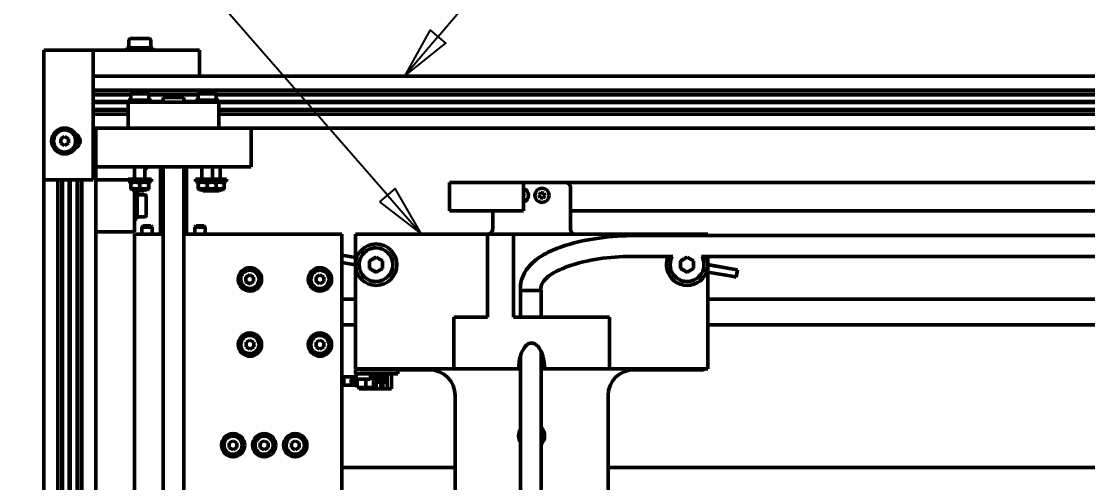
# Model space of a CAD drawing. Header units: millimetres. Extents: x -2015 to 3360, y -4745 to 2376.
# Drawn here: x 1904.7 to 2316.1, y 1894.5 to 2072.5 of the extents above; entities that cross this region are included whole.
import ezdxf

# ---------------------------------------------------------------- set-up
doc = ezdxf.new("R2010")
doc.units = ezdxf.units.MM
doc.header["$LTSCALE"] = 8
doc.layers.add('Symbol (ISO)', color=7, linetype='Continuous', lineweight=25)
doc.layers.add('Visible (ISO)', color=7, linetype='Continuous', lineweight=50)
doc.styles.add('Note Text (ISO)', font='tahoma.ttf')

# ---------------------------------------------------------------- blocks, each defined once
blk = doc.blocks.new('Balloon3')
at = {"layer": 'Symbol (ISO)'}
for p, q in [((243.502, 269.968), (243.342, 269.968)), ((255.744, 250.677), (246.947, 260.766)), ((243.502, 259.468), (243.342, 259.468)), ((256.121, 251.005), (255.367, 250.348)), ((257.387, 248.792), (256.121, 251.005)), ((255.744, 250.677), (257.387, 248.792)), ((255.367, 250.348), (257.387, 248.792))]:
    blk.add_line(p, q, dxfattribs=at)
at = {"layer": 'Symbol (ISO)', "flags": 128}
blk.add_lwpolyline([(255.367, 250.348), (257.387, 248.792), (256.121, 251.005), (255.367, 250.348)], dxfattribs=at)
at = {"layer": 'Symbol (ISO)'}
for centre, start, end in [((243.342, 264.718), 90, 270), ((243.502, 264.718), 270, 90)]:
    blk.add_arc(centre, 5.25, start, end, dxfattribs=at)
blk.add_solid([(255.367, 250.348), (257.387, 248.792), (256.121, 251.005), (255.367, 250.348)], dxfattribs=at)
at = {"layer": 'Symbol (ISO)', "insert": (243.422, 264.755), "char_height": 3.5, "attachment_point": 5, "style": 'Note Text (ISO)'}
blk.add_mtext('014', dxfattribs=at)
blk = doc.blocks.new('Balloon5')
at = {"layer": 'Symbol (ISO)'}
for p, q in [((268.511, 275.788), (274.817, 275.788)), ((258.19, 258.323), (265.124, 266.529)), ((268.511, 265.288), (274.817, 265.288)), ((257.808, 258.645), (256.576, 256.413)), ((258.19, 258.323), (256.576, 256.413)), ((258.572, 258), (257.808, 258.645)), ((256.576, 256.413), (258.572, 258))]:
    blk.add_line(p, q, dxfattribs=at)
at = {"layer": 'Symbol (ISO)', "flags": 128}
blk.add_lwpolyline([(257.808, 258.645), (256.576, 256.413), (258.572, 258), (257.808, 258.645)], dxfattribs=at)
at = {"layer": 'Symbol (ISO)'}
for centre, start, end in [((268.511, 270.538), 90, 270), ((274.817, 270.538), 270, 90)]:
    blk.add_arc(centre, 5.25, start, end, dxfattribs=at)
blk.add_solid([(257.808, 258.645), (256.576, 256.413), (258.572, 258), (257.808, 258.645)], dxfattribs=at)
at = {"layer": 'Symbol (ISO)', "insert": (271.664, 270.568), "char_height": 3.5, "attachment_point": 5, "style": 'Note Text (ISO)'}
blk.add_mtext('Printer', dxfattribs=at)

msp = doc.modelspace()

# ---------------------------------------------------------------- linework, layer by layer
at = {"layer": 'Visible (ISO)'}
for p, q in [((1946.19, 2065.31), (1946.19, 2062.31)), ((1946.69, 2065.81), (1954.19, 2065.81)), ((1954.69, 2065.31), (1954.69, 2062.31)), ((1932.44, 2061.31), (1913.44, 2061.31)), ((1913.44, 2056.31), (1913.44, 2061.31)), ((1932.44, 2061.31), (1932.44, 2056.31)), ((1932.44, 2061.31), (1968.44, 2061.31)), ((1945.44, 2062.31), (1955.44, 2062.31)), ((1945.44, 2061.31), (1945.44, 2062.31)), ((1955.44, 2061.31), (1955.44, 2062.31)), ((1968.44, 2061.31), (1973.44, 2061.31)), ((1973.44, 2051.31), (1973.44, 2061.31)), ((1913.44, 2011.31), (1913.44, 2056.31)), ((1932.44, 2011.31), (1932.44, 2056.31)), ((1968.44, 2051.31), (1932.44, 2051.31)), ((1971.16, 2051.31), (1968.44, 2051.31)), ((1971.16, 2051.31), (2531.58, 2051.31)), ((1932.44, 2045.89), (2530.01, 2045.89)), ((1947.34, 2044.91), (1946.94, 2044.51)), ((1953.54, 2044.91), (1947.34, 2044.91)), ((1953.54, 2044.91), (1953.94, 2044.51)), ((1973.34, 2044.91), (1972.94, 2044.51)), ((1979.54, 2044.91), (1973.34, 2044.91)), ((1979.54, 2044.91), (1979.94, 2044.51)), ((1932.44, 2044.43), (1946.94, 2044.43)), ((1932.44, 2044.14), (1946.94, 2044.14)), ((1932.44, 2041.51), (1945.94, 2041.51)), ((1932.44, 2041.31), (1945.94, 2041.31)), ((1932.44, 2041.11), (1945.94, 2041.11)), ((1945.94, 2042.11), (1954.94, 2042.11)), ((1945.94, 2041.31), (1945.94, 2042.11)), ((1980.94, 2041.31), (1945.94, 2041.31)), ((1945.94, 2031.31), (1945.94, 2041.31)), ((1946.94, 2044.51), (1953.94, 2044.51)), ((1946.94, 2044.51), (1946.94, 2042.11)), ((1953.94, 2044.51), (1953.94, 2042.11)), ((1953.94, 2044.43), (1972.94, 2044.43)), ((1953.94, 2044.14), (1972.94, 2044.14)), ((1954.94, 2041.31), (1954.94, 2042.11)), ((1954.94, 2041.51), (1959.44, 2041.51)), ((1967.44, 2043.11), (1959.44, 2043.11)), ((1959.44, 2041.31), (1959.44, 2043.11)), ((1967.44, 2041.31), (1967.44, 2043.11)), ((1967.44, 2041.51), (1971.94, 2041.51)), ((1971.94, 2042.11), (1980.94, 2042.11)), ((1971.94, 2041.31), (1971.94, 2042.11)), ((1972.94, 2044.51), (1979.94, 2044.51)), ((1972.94, 2044.51), (1972.94, 2042.11)), ((1979.94, 2044.51), (1979.94, 2042.11)), ((1979.94, 2044.43), (2529.58, 2044.43)), ((1979.94, 2044.14), (2529.49, 2044.14)), ((1980.94, 2041.31), (1980.94, 2042.11)), ((1980.94, 2041.51), (2528.7, 2041.51)), ((1980.94, 2041.31), (2528.64, 2041.31)), ((1980.94, 2031.31), (1980.94, 2041.31)), ((1980.94, 2041.11), (2528.58, 2041.11)), ((1932.44, 2038.47), (1945.94, 2038.47)), ((1932.44, 2038.18), (1945.94, 2038.18)), ((1932.44, 2036.73), (1945.94, 2036.73)), ((1980.94, 2038.47), (2527.76, 2038.47)), ((1980.94, 2038.18), (2527.67, 2038.18)), ((1980.94, 2036.73), (2527.21, 2036.73)), ((1926.44, 2028.54), (1926.44, 2024.07)), ((1926.57, 2028.42), (1926.57, 2024.19)), ((1932.44, 2031.31), (1932.94, 2031.31)), ((1933.44, 2031.31), (1932.94, 2031.31)), ((1938.44, 2031.31), (1933.44, 2031.31)), ((1933.44, 2016.31), (1933.44, 2031.31)), ((1938.44, 2031.31), (1988.44, 2031.31)), ((1993.44, 2031.31), (1988.44, 2031.31)), ((1993.44, 2031.31), (2525.44, 2031.31)), ((1993.44, 2031.31), (1993.44, 2016.31)), ((1919.94, 2027.17), (1921.44, 2028.04)), ((1919.94, 2025.44), (1919.94, 2027.17)), ((1921.44, 2024.57), (1919.94, 2025.44)), ((1921.44, 2028.04), (1922.94, 2027.17)), ((1922.94, 2025.44), (1921.44, 2024.57)), ((1922.94, 2027.17), (1922.94, 2025.44)), ((1933.44, 2016.31), (1938.44, 2016.31)), ((1933.44, 2011.31), (1933.44, 2016.31)), ((1988.44, 2016.31), (1938.44, 2016.31)), ((1948.44, 2016.31), (1948.44, 2011.53)), ((1952.44, 2015.3), (1953.44, 2016.31)), ((1952.44, 2016.31), (1952.44, 2011.53)), ((1958.44, 2016.31), (1958.44, 2015.31)), ((1959.44, 1870.34), (1959.44, 2016.31)), ((1967.44, 1870.34), (1967.44, 2016.31)), ((1968.44, 2016.31), (1968.44, 2015.31)), ((1974.44, 2016.31), (1974.44, 2011.53)), ((1978.44, 2016.31), (1978.44, 2011.53)), ((1981.44, 2016.31), (1981.44, 2011.53)), ((1988.44, 2016.31), (1993.44, 2016.31)), ((1959.44, 2015.31), (1958.44, 2015.31)), ((1958.44, 1990.34), (1958.44, 2015.31)), ((1959.19, 2012.31), (1959.19, 2015.31)), ((1968.44, 2015.31), (1967.44, 2015.31)), ((1967.69, 2012.31), (1967.69, 2015.31)), ((1968.44, 1990.34), (1968.44, 2015.31)), ((1913.44, 1662.73), (1913.44, 2011.31)), ((1932.44, 2011.31), (1913.44, 2011.31)), ((1918.86, 1662.73), (1918.86, 2011.31)), ((1920.32, 1662.73), (1920.32, 2011.31)), ((1920.6, 1662.73), (1920.6, 2011.31)), ((1923.24, 1662.73), (1923.24, 2011.31)), ((1923.44, 1662.73), (1923.44, 2011.31)), ((1923.64, 1662.73), (1923.64, 2011.31)), ((1926.28, 1662.73), (1926.28, 2011.31)), ((1926.57, 2011.31), (1926.57, 1662.73)), ((1928.02, 1662.73), (1928.02, 2011.31)), ((1945.94, 2011.31), (1933.44, 2011.31)), ((1933.44, 1991.31), (1933.44, 2011.31)), ((1945.94, 2011.53), (1954.94, 2011.53)), ((1945.94, 2010.73), (1945.94, 2011.53)), ((1945.94, 2010.73), (1954.94, 2010.73)), ((1947.54, 2010.73), (1946.94, 2010.39)), ((1946.94, 2010.08), (1946.94, 2010.39)), ((1946.94, 2010.08), (1946.94, 2008.19)), ((1946.94, 2007.88), (1946.94, 2008.19)), ((1947.54, 2007.53), (1946.94, 2007.88)), ((1950.44, 2010.08), (1950.44, 2008.19)), ((1953.34, 2010.73), (1953.94, 2010.39)), ((1953.34, 2007.53), (1953.94, 2007.88)), ((1953.94, 2010.39), (1953.94, 2010.08)), ((1953.94, 2010.08), (1953.94, 2008.19)), ((1953.94, 2008.19), (1953.94, 2007.88)), ((1954.94, 2010.73), (1954.94, 2011.53)), ((1971.94, 2011.53), (1980.94, 2011.53)), ((1971.94, 2010.73), (1971.94, 2011.53)), ((1971.94, 2010.73), (1980.94, 2010.73)), ((1973.54, 2010.73), (1972.94, 2010.39)), ((1972.94, 2010.08), (1972.94, 2010.39)), ((1972.94, 2010.08), (1972.94, 2008.19)), ((1972.94, 2007.88), (1972.94, 2008.19)), ((1973.54, 2007.53), (1972.94, 2007.88)), ((1976.44, 2010.08), (1976.44, 2008.19)), ((1979.34, 2010.73), (1979.94, 2010.39)), ((1979.34, 2007.53), (1979.94, 2007.88)), ((1979.94, 2010.39), (1979.94, 2010.08)), ((1979.94, 2010.08), (1979.94, 2008.19)), ((1979.94, 2008.19), (1979.94, 2007.88)), ((1980.94, 2011.53), (1983.94, 2011.53)), ((1980.94, 2010.73), (1980.94, 2011.53)), ((1980.94, 2010.73), (1983.94, 2010.73)), ((1982.34, 2010.73), (1982.94, 2010.39)), ((1982.34, 2007.53), (1982.94, 2007.88)), ((1982.94, 2010.39), (1982.94, 2010.08)), ((1982.94, 2010.08), (1982.94, 2008.19)), ((1982.94, 2008.19), (1982.94, 2007.88)), ((1983.94, 2010.73), (1983.94, 2011.53)), ((2085.44, 2010.34), (2069.94, 2010.34)), ((2069.94, 1999.34), (2069.94, 2010.34)), ((2085.44, 2010.34), (2098.47, 2010.34)), ((2114.6, 2010.34), (2098.47, 2010.34)), ((2098.47, 2010.34), (2098.47, 1999.34)), ((2114.6, 2010.34), (2114.6, 2010.34)), ((2503.44, 2010.34), (2114.6, 2010.34)), ((2116.6, 2008.34), (2116.6, 2008.34)), ((2116.6, 2008.34), (2116.6, 1992.34)), ((2116.6, 1992.34), (2116.6, 2008.34)), ((1947.54, 2007.53), (1953.34, 2007.53)), ((1948.44, 2007.53), (1948.44, 1991.31)), ((1948.87, 2007.11), (1948.44, 2007.53)), ((1948.44, 2006.31), (1949.44, 2006.31)), ((1952.01, 2007.11), (1948.87, 2007.11)), ((1949.44, 2006.31), (1949.44, 1996.31)), ((1952.44, 2005.56), (1949.44, 2005.56)), ((1952.01, 2007.11), (1952.44, 2007.53)), ((1952.94, 2005.06), (1952.94, 1997.56)), ((1973.54, 2007.53), (1979.34, 2007.53)), ((1974.87, 2007.11), (1974.44, 2007.53)), ((1978.01, 2007.11), (1974.87, 2007.11)), ((1978.01, 2007.11), (1978.44, 2007.53)), ((1981.01, 2007.11), (1978.01, 2007.11)), ((1979.34, 2007.53), (1982.34, 2007.53)), ((1981.01, 2007.11), (1981.44, 2007.53)), ((2098.47, 2005.84), (2098.74, 2005.17)), ((2098.74, 2005.17), (2098.47, 2004.83)), ((2104.46, 2005.5), (2105.17, 2006.41)), ((2104.88, 2004.43), (2104.46, 2005.5)), ((2106.03, 2004.27), (2104.88, 2004.43)), ((2105.17, 2006.41), (2106.31, 2006.24)), ((2106.74, 2005.17), (2106.03, 2004.27)), ((2106.31, 2006.24), (2106.74, 2005.17)), ((1948.44, 1996.31), (1949.44, 1996.31)), ((1952.44, 1997.06), (1949.44, 1997.06)), ((2085.44, 1999.34), (2069.94, 1999.34)), ((2085.44, 1999.34), (2098.47, 1999.34)), ((2086.6, 1999.34), (2086.6, 1992.34)), ((2503.44, 1999.34), (2116.6, 1999.34)), ((1933.44, 1662.73), (1933.44, 1991.31)), ((1948.44, 1991.31), (1933.44, 1991.31)), ((1951.62, 1993.54), (1951.19, 1993.11)), ((1955.19, 1993.11), (1951.19, 1993.11)), ((1951.19, 1990.34), (1951.19, 1993.11)), ((1951.62, 1993.54), (1954.76, 1993.54)), ((1954.76, 1993.54), (1955.19, 1993.11)), ((1955.19, 1990.34), (1955.19, 1993.11)), ((1972.13, 1993.54), (1971.7, 1993.11)), ((1975.7, 1993.11), (1971.7, 1993.11)), ((1971.7, 1990.34), (1971.7, 1993.11)), ((1972.13, 1993.54), (1975.27, 1993.54)), ((1975.27, 1993.54), (1975.7, 1993.11)), ((1975.7, 1990.34), (1975.7, 1993.11)), ((2116.6, 1992.34), (2116.6, 1992.34)), ((1948.44, 1880.34), (1948.44, 1990.34)), ((1948.44, 1990.34), (1959.44, 1990.34)), ((1967.44, 1990.34), (2028.44, 1990.34)), ((2028.44, 1990.34), (2028.44, 1965.08)), ((2028.44, 1990.34), (2028.44, 1990.34)), ((2028.44, 1990.34), (2028.44, 1760.34)), ((2084.6, 1990.34), (2033.6, 1990.34)), ((2033.6, 1990.34), (2033.6, 1938.34)), ((2084.6, 1958.34), (2084.6, 1990.34)), ((2084.6, 1990.34), (2094.6, 1990.34)), ((2094.6, 1990.34), (2094.6, 1958.34)), ((2094.6, 1990.34), (2094.6, 1958.34)), ((2094.6, 1990.34), (2094.6, 1990.34)), ((2169.6, 1990.34), (2094.6, 1990.34)), ((2139.98, 1989.81), (2494.31, 1989.81)), ((2169.6, 1989.81), (2169.6, 1990.34)), ((2169.6, 1990.34), (2169.6, 1990.34)), ((2169.6, 1989.81), (2169.6, 1990.34)), ((2041.6, 1985.09), (2041.6, 1985.09)), ((2033.6, 1981.41), (2028.44, 1982.32)), ((2028.44, 1982.32), (2033.6, 1981.41)), ((2028.44, 1979.48), (2033.48, 1978.59)), ((2033.6, 1979.28), (2033.48, 1978.59)), ((2039.1, 1980.03), (2041.6, 1981.47)), ((2039.1, 1977.14), (2039.1, 1980.03)), ((2039.1, 1980.03), (2039.1, 1980.03)), ((2041.6, 1981.47), (2044.1, 1980.03)), ((2044.1, 1980.03), (2044.1, 1977.14)), ((2094.6, 1977.84), (2094.6, 1982.83)), ((2139.98, 1981.81), (2156.1, 1981.81)), ((2159.1, 1980.03), (2161.6, 1981.47)), ((2159.1, 1977.14), (2159.1, 1980.03)), ((2159.1, 1980.03), (2159.1, 1980.03)), ((2161.6, 1981.47), (2164.1, 1980.03)), ((2164.1, 1980.03), (2164.1, 1977.14)), ((2167.09, 1981.81), (2494.31, 1981.81)), ((2169.6, 1967.61), (2169.6, 1981.81)), ((2169.6, 1940.07), (2169.6, 1981.81)), ((2169.6, 1981.81), (2169.6, 1965.34)), ((2169.6, 1938.34), (2169.6, 1981.81)), ((2169.6, 1938.34), (2169.6, 1981.81)), ((1993.53, 1976.36), (1993.59, 1976.35)), ((1993.79, 1977.33), (1993.78, 1977.33)), ((2019.94, 1976.41), (2019.94, 1976.41)), ((2033.48, 1978.59), (2033.6, 1978.57)), ((2041.6, 1975.7), (2039.1, 1977.14)), ((2039.1, 1977.14), (2039.1, 1977.14)), ((2044.1, 1977.14), (2041.6, 1975.7)), ((2161.6, 1975.7), (2159.1, 1977.14)), ((2159.1, 1977.14), (2159.1, 1977.14)), ((2164.1, 1977.14), (2161.6, 1975.7)), ((2169.6, 1978.6), (2169.72, 1978.58)), ((2179.32, 1976.9), (2169.6, 1978.6)), ((2169.72, 1978.58), (2169.6, 1977.89)), ((2178.83, 1974.14), (2169.6, 1975.76)), ((2169.72, 1978.58), (2179.32, 1976.9)), ((2179.32, 1976.9), (2181.05, 1976.59)), ((2181.05, 1976.59), (2180.56, 1973.83)), ((1991.37, 1973.79), (1992.87, 1974.66)), ((1991.37, 1972.06), (1991.37, 1973.79)), ((1991.4, 1973.79), (1991.37, 1973.79)), ((1992.87, 1971.2), (1991.37, 1972.06)), ((1991.4, 1972.06), (1991.37, 1972.06)), ((1992.87, 1974.66), (1994.37, 1973.79)), ((1994.37, 1972.06), (1992.87, 1971.2)), ((1994.37, 1973.79), (1994.37, 1972.06)), ((2018.44, 1973.78), (2019.94, 1974.64)), ((2018.44, 1972.05), (2018.44, 1973.78)), ((2019.94, 1971.18), (2018.44, 1972.05)), ((2019.94, 1974.64), (2021.44, 1973.78)), ((2021.44, 1972.05), (2019.94, 1971.18)), ((2021.44, 1973.78), (2021.44, 1972.05)), ((2041.6, 1972.09), (2041.6, 1972.09)), ((2094.6, 1967.84), (2094.6, 1972.83)), ((2161.6, 1972.09), (2161.6, 1972.09)), ((2178.83, 1974.14), (2180.56, 1973.83)), ((1992.09, 1968.49), (1992.08, 1968.5)), ((1992.21, 1969.49), (1992.27, 1969.48)), ((2019.94, 1969.41), (2019.94, 1969.41)), ((2169.6, 1965.34), (2169.6, 1970.09)), ((2169.6, 1970.09), (2169.6, 1970.09)), ((2169.6, 1953.07), (2169.6, 1967.61)), ((2028.44, 1965.34), (2033.6, 1965.34)), ((2028.44, 1955.59), (2028.44, 1965.08)), ((2169.6, 1965.34), (2498.44, 1965.34)), ((2084.6, 1958.34), (2071.6, 1958.34)), ((2071.6, 1958.34), (2071.6, 1938.34)), ((2131.6, 1958.34), (2094.6, 1958.34)), ((2131.6, 1958.34), (2131.6, 1938.34)), ((2131.6, 1958.34), (2131.6, 1958.34)), ((2131.6, 1938.34), (2131.6, 1958.34)), ((2028.44, 1955.59), (2028.44, 1935.34)), ((2028.44, 1955.34), (2033.6, 1955.34)), ((2169.6, 1955.34), (2169.6, 1940.09)), ((2169.6, 1955.34), (2169.6, 1950.59)), ((2169.6, 1955.34), (2498.44, 1955.34)), ((1992.94, 1951.26), (1992.94, 1951.26)), ((2019.94, 1951.26), (2019.94, 1951.26)), ((2169.6, 1940.07), (2169.6, 1953.07)), ((2169.6, 1950.59), (2169.6, 1950.59)), ((1991.44, 1948.63), (1992.94, 1949.49)), ((1991.44, 1946.9), (1991.44, 1948.63)), ((1992.94, 1946.03), (1991.44, 1946.9)), ((1992.94, 1949.49), (1994.44, 1948.63)), ((1994.44, 1946.9), (1992.94, 1946.03)), ((1994.44, 1948.63), (1994.44, 1946.9)), ((2018.44, 1948.63), (2019.94, 1949.49)), ((2018.44, 1946.9), (2018.44, 1948.63)), ((2019.94, 1946.03), (2018.44, 1946.9)), ((2019.94, 1949.49), (2021.44, 1948.63)), ((2021.44, 1946.9), (2019.94, 1946.03)), ((2021.44, 1948.63), (2021.44, 1946.9)), ((1992.94, 1944.26), (1992.94, 1944.26)), ((2019.94, 1944.26), (2019.94, 1944.26)), ((2033.6, 1938.34), (2071.6, 1938.34)), ((2035.34, 1938.09), (2033.6, 1938.09)), ((2033.6, 1936.44), (2033.6, 1938.09)), ((2035.23, 1938.09), (2035.23, 1938.11)), ((2035.6, 1938.07), (2035.6, 1938.07)), ((2035.6, 1938.07), (2062.1, 1938.07)), ((2050, 1936.44), (2050, 1938.07)), ((2050, 1936.44), (2050, 1938.07)), ((2071.6, 1938.34), (2096.6, 1938.34)), ((2097.3, 1938.34), (2096.6, 1938.34)), ((2106.6, 1938.34), (2105.3, 1938.34)), ((2106.6, 1938.34), (2131.6, 1938.34)), ((2131.6, 1938.34), (2131.6, 1938.34)), ((2131.6, 1938.34), (2169.6, 1938.34)), ((2141.1, 1938.07), (2167.6, 1938.07)), ((2167.6, 1938.07), (2167.6, 1938.07)), ((2169.6, 1938.34), (2169.6, 1938.34)), ((2028.44, 1935.34), (2029.07, 1935.34)), ((2029.07, 1935.34), (2029.07, 1932.14)), ((2029.07, 1935.34), (2029.18, 1935.34)), ((2029.18, 1935.34), (2029.18, 1932.14)), ((2029.18, 1935.34), (2029.66, 1935.34)), ((2030.56, 1935.34), (2029.66, 1935.34)), ((2030.56, 1935.34), (2033.98, 1935.34)), ((2033.3, 1934.59), (2032.23, 1934.59)), ((2033.3, 1935.24), (2033.98, 1935.24)), ((2033.3, 1935.24), (2033.3, 1932.24)), ((2050, 1936.44), (2033.6, 1936.44)), ((2033.98, 1934.74), (2033.98, 1936.44)), ((2039.18, 1934.44), (2034.28, 1934.44)), ((2034.3, 1931.14), (2034.3, 1934.44)), ((2037.61, 1934.44), (2037.61, 1931.14)), ((2037.61, 1934.44), (2037.61, 1931.14)), ((2037.62, 1934.44), (2037.62, 1931.14)), ((2039.48, 1934.74), (2039.48, 1936.44)), ((2040.63, 1936.44), (2040.63, 1931.14)), ((2040.63, 1936.44), (2040.63, 1934.21)), ((2041.73, 1934.21), (2040.63, 1934.21)), ((2040.93, 1936.44), (2040.93, 1934.21)), ((2040.93, 1936.44), (2040.93, 1934.21)), ((2040.95, 1936.44), (2040.95, 1934.21)), ((2041, 1935.94), (2041, 1936.44)), ((2041.8, 1935.94), (2041, 1935.94)), ((2041.69, 1935.94), (2041.69, 1934.21)), ((2041.8, 1935.94), (2041.8, 1936.44)), ((2042.8, 1935.94), (2041.8, 1935.94)), ((2042.3, 1934.79), (2042.3, 1935.94)), ((2042.8, 1935.94), (2042.8, 1936.44)), ((2043.02, 1933.21), (2043.02, 1934.19)), ((2043.15, 1934.79), (2043.15, 1936.44)), ((2043.15, 1934.79), (2043.15, 1936.44)), ((2043.15, 1934.79), (2043.15, 1936.44)), ((2043.43, 1936.44), (2043.43, 1930.69)), ((2044, 1935.94), (2044, 1936.44)), ((2045, 1935.94), (2044, 1935.94)), ((2044.17, 1935.94), (2044.17, 1930.69)), ((2045, 1935.94), (2045, 1936.44)), ((2045.02, 1936.44), (2045.02, 1933.21)), ((2045.72, 1933.21), (2045.72, 1936.44)), ((2045.91, 1936.44), (2045.91, 1930.69)), ((2047.55, 1930.69), (2047.55, 1936.44)), ((2047.55, 1930.69), (2047.55, 1936.44)), ((2050, 1936.44), (2050, 1936.44)), ((2028.44, 1932.14), (2028.44, 1900.49)), ((2028.44, 1932.14), (2029.07, 1932.14)), ((2029.07, 1932.14), (2029.18, 1932.14)), ((2029.18, 1932.14), (2029.66, 1932.14)), ((2030.56, 1932.14), (2029.66, 1932.14)), ((2030.56, 1932.14), (2034.3, 1932.14)), ((2032.23, 1932.89), (2033.3, 1932.89)), ((2033.3, 1932.24), (2034.05, 1932.24)), ((2034.3, 1932.24), (2034.05, 1932.24)), ((2037.61, 1931.14), (2034.3, 1931.14)), ((2035.1, 1930.69), (2035.1, 1931.14)), ((2036.74, 1930.69), (2035.1, 1930.69)), ((2036.74, 1931.14), (2036.74, 1930.69)), ((2036.74, 1930.69), (2038.48, 1930.69)), ((2037.61, 1933.21), (2037.62, 1933.21)), ((2037.61, 1931.14), (2037.61, 1931.14)), ((2040.63, 1931.14), (2037.62, 1931.14)), ((2038.48, 1931.14), (2038.48, 1930.69)), ((2039.22, 1930.69), (2038.48, 1930.69)), ((2039.22, 1931.14), (2039.22, 1930.69)), ((2039.22, 1930.69), (2040.95, 1930.69)), ((2040.63, 1933.36), (2040.63, 1931.14)), ((2041.73, 1933.36), (2040.63, 1933.36)), ((2040.63, 1931.14), (2040.93, 1931.14)), ((2040.93, 1933.36), (2040.93, 1931.14)), ((2040.93, 1933.36), (2040.93, 1931.14)), ((2040.93, 1931.14), (2040.93, 1931.14)), ((2040.95, 1933.36), (2040.95, 1930.69)), ((2041.69, 1930.69), (2040.95, 1930.69)), ((2041.69, 1933.36), (2041.69, 1930.69)), ((2041.69, 1930.69), (2043.43, 1930.69)), ((2041.73, 1933.36), (2041.73, 1933.36)), ((2041.73, 1933.36), (2041.73, 1933.36)), ((2042.32, 1933.49), (2042.32, 1933.21)), ((2042.32, 1933.21), (2043.02, 1933.21)), ((2044.17, 1930.69), (2043.43, 1930.69)), ((2044.17, 1930.69), (2045.91, 1930.69)), ((2045.02, 1933.21), (2045.72, 1933.21)), ((2047.55, 1930.69), (2045.91, 1930.69)), ((2047.55, 1930.69), (2047.55, 1930.69)), ((2072.1, 1928.07), (2072.1, 1822.61)), ((2131.1, 1928.09), (2131.1, 1900.34)), ((2131.1, 1928.07), (2131.1, 1904.44)), ((2131.1, 1822.61), (2131.1, 1928.07)), ((1984.94, 1909.8), (1986.44, 1910.66)), ((1984.94, 1908.06), (1984.94, 1909.8)), ((1986.44, 1912.43), (1986.44, 1912.43)), ((1986.44, 1910.66), (1987.94, 1909.8)), ((1987.94, 1909.8), (1987.94, 1908.06)), ((1996.94, 1909.8), (1998.44, 1910.66)), ((1996.94, 1908.06), (1996.94, 1909.8)), ((1998.44, 1912.43), (1998.44, 1912.43)), ((1998.44, 1910.66), (1999.94, 1909.8)), ((1999.94, 1909.8), (1999.94, 1908.06)), ((2008.94, 1909.8), (2010.44, 1910.66)), ((2008.94, 1908.06), (2008.94, 1909.8)), ((2010.44, 1912.43), (2010.44, 1912.43)), ((2010.44, 1910.66), (2011.94, 1909.8)), ((2011.94, 1909.8), (2011.94, 1908.06)), ((1986.44, 1907.2), (1984.94, 1908.06)), ((1987.94, 1908.06), (1986.44, 1907.2)), ((1986.44, 1905.43), (1986.44, 1905.43)), ((1998.44, 1907.2), (1996.94, 1908.06)), ((1999.94, 1908.06), (1998.44, 1907.2)), ((1998.44, 1905.43), (1998.44, 1905.43)), ((2010.44, 1907.2), (2008.94, 1908.06)), ((2011.94, 1908.06), (2010.44, 1907.2)), ((2010.44, 1905.43), (2010.44, 1905.43)), ((2131.1, 1900.34), (2131.1, 1905.09)), ((2131.1, 1886.24), (2131.1, 1904.44)), ((2028.44, 1900.49), (2028.44, 1890.19)), ((2028.44, 1900.34), (2072.1, 1900.34)), ((2131.1, 1900.34), (2498.44, 1900.34))]:
    msp.add_line(p, q, dxfattribs=at)
for centre, radius in [((1921.44, 2026.31), 5), ((1921.44, 2026.31), 4.25), ((2105.6, 2005.34), 2.77), ((2041.6, 1978.59), 8), ((2019.94, 1972.91), 4.5), ((1992.94, 1947.76), 4.5), ((2019.94, 1947.76), 4.5), ((1986.44, 1908.93), 4.5), ((1998.44, 1908.93), 4.5), ((2010.44, 1908.93), 4.5)]:
    msp.add_circle(centre, radius, dxfattribs=at)
for centre, radius, start, end in [((1946.69, 2065.31), 0.5, 90, 180), ((1954.19, 2065.31), 0.5, 0, 90), ((1924.44, 2026.31), 3, 292.8854, 67.1146), ((1959.69, 2012.31), 0.5, 180, 239.955), ((1967.19, 2012.31), 0.5, 299.955, 0), ((2097.6, 2005.34), 2.77, 288.4317, 71.5683), ((2114.6, 2008.34), 2, 0, 89.9995), ((2114.6, 2008.34), 2, 0, 90), ((1952.44, 2005.06), 0.5, 0, 90), ((1952.44, 1997.56), 0.5, 270, 0), ((2118.6, 1992.34), 2, 180, 269.9995), ((2041.6, 1978.59), 6.5, 269.9995, 89.9995), ((2161.6, 1978.59), 8, 156.2739, 23.7261), ((2161.6, 1978.59), 6.5, 269.9995, 29.6842), ((2019.94, 1972.91), 3.5, 269.9995, 89.9995), ((1992.94, 1947.76), 3.5, 269.9995, 89.9995), ((2019.94, 1947.76), 3.5, 269.9995, 89.9995), ((2035.6, 1940.07), 2, 240.0418, 270), ((2062.1, 1928.07), 10, 0, 90), ((2062.1, 1928.06), 10.01, 89.9997, 90), ((2141.1, 1928.07), 10, 90, 180), ((2141.1, 1928.07), 10, 90, 180), ((2167.6, 1940.07), 2, 270, 299.9582), ((2167.6, 1940.07), 2, 270, 299.9582), ((2167.6, 1940.09), 2, 359.2212, 0), ((2167.6, 1940.07), 2, 359.5039, 0), ((2034.28, 1934.74), 0.3, 180, 270), ((2039.18, 1934.74), 0.3, 270, 0), ((2041.73, 1934.79), 1.42, 270, 0), ((2041.73, 1934.79), 1.42, 270, 0), ((2041.73, 1934.79), 0.575, 270, 0), ((2041.73, 1934.79), 1.42, 270, 0), ((2141.1, 1928.09), 10, 179.5172, 180), ((2101.6, 1912.59), 5, 149.3642, 210.6357), ((2101.6, 1912.59), 5, 149.3647, 210.6351), ((2101.6, 1912.59), 4.5, 162.9464, 197.0534), ((2101.6, 1912.59), 5, 317.6952, 42.3046), ((2101.6, 1912.59), 4.5, 325.2599, 34.7399), ((1986.44, 1908.93), 3.5, 269.9995, 89.9995), ((1998.44, 1908.93), 3.5, 269.9995, 89.9995), ((2010.44, 1908.93), 3.5, 269.9995, 89.9995)]:
    msp.add_arc(centre, radius, start, end, dxfattribs=at)
for centre, major_axis, ratio, start_param, end_param in [((2084.6, 1992.34), (-2, 0), 0.999995, 1.570796, 3.141593), ((2118.6, 1992.34), (0, -2), 0.999995, 4.712389, 6.283185), ((2139.98, 1985.81), (0, 4), 0.05237, 0, 0.000576), ((1992.94, 1972.91), (0.85, 4.42), 0.999866, 3.141593, 6.283128), ((1992.93, 1972.92), (0.66, 3.44), 0.999866, 3.141593, 6.283185), ((2101.3, 1968.47), (-4, 0), 0.052375, 4.712394, 6.283185), ((2101.3, 1968.47), (4, 0), 0.052375, 0.329225, 1.570801), ((2101.3, 1968.47), (4, 0), 0.052375, 6.283185, 6.612411), ((2101.6, 1938.34), (0, -10), 0.5, 1.570796, 4.712389), ((2032.23, 1933.74), (0, 0.85), 0.318695, 0, 3.141593)]:
    msp.add_ellipse(centre, major_axis=major_axis, ratio=ratio, start_param=start_param, end_param=end_param, dxfattribs=at)
msp.add_ellipse((1992.93, 1972.92), major_axis=(-0.85, -4.42), ratio=0.999866, dxfattribs=at)
for points, weights in [([(1950.44, 2010.08), (1948.69, 2010.66), (1946.94, 2010.08)], [1, 1.15470053838, 1]), ([(1946.94, 2008.19), (1948.69, 2007.61), (1950.44, 2008.19)], [1, 1.15470053838, 1]), ([(1953.94, 2010.08), (1952.19, 2010.66), (1950.44, 2010.08)], [1, 1.15470053838, 1]), ([(1950.44, 2008.19), (1952.19, 2007.61), (1953.94, 2008.19)], [1, 1.15470053838, 1]), ([(1976.44, 2010.08), (1974.69, 2010.66), (1972.94, 2010.08)], [1, 1.15470053838, 1]), ([(1972.94, 2008.19), (1974.69, 2007.61), (1976.44, 2008.19)], [1, 1.15470053838, 1]), ([(1979.94, 2010.08), (1978.19, 2010.66), (1976.44, 2010.08)], [1, 1.15470053838, 1]), ([(1976.44, 2008.19), (1978.19, 2007.61), (1979.94, 2008.19)], [1, 1.15470053838, 1]), ([(1982.94, 2010.08), (1981.39, 2010.59), (1979.94, 2010.22)], [1, 1.1345524237, 1.03504807019]), ([(1979.94, 2008.05), (1981.39, 2007.68), (1982.94, 2008.19)], [1.03504807019, 1.1345524237, 1]), ([(2041.6, 1981.47), (2040.35, 1980.75), (2039.1, 1980.03)], [1.00000152677, 1.15469977499, 1]), ([(2039.1, 1980.03), (2039.1, 1978.59), (2039.1, 1977.14)], [1, 1.15470053838, 1]), ([(2161.6, 1981.47), (2160.35, 1980.75), (2159.1, 1980.03)], [1.00000152677, 1.15469977499, 1]), ([(2159.1, 1980.03), (2159.1, 1978.59), (2159.1, 1977.14)], [1, 1.15470053838, 1]), ([(2039.1, 1977.14), (2040.35, 1976.42), (2041.6, 1975.7)], [1, 1.15469977498, 1.00000152678]), ([(2159.1, 1977.14), (2160.35, 1976.42), (2161.6, 1975.7)], [1, 1.15469977498, 1.00000152678]), ([(1992.89, 1974.65), (1992.15, 1974.22), (1991.4, 1973.79)], [1.00191653557, 1.15373626006, 1]), ([(1991.4, 1973.79), (1991.4, 1972.92), (1991.4, 1972.06)], [1, 1.15470053838, 1]), ([(1991.4, 1972.06), (1992.14, 1971.63), (1992.88, 1971.2)], [1, 1.15276590327, 1.00382088237]), ([(2018.44, 1973.78), (2018.44, 1972.91), (2018.44, 1972.05)], [1, 1.15470053838, 1]), ([(1991.44, 1948.63), (1991.44, 1947.76), (1991.44, 1946.9)], [1, 1.15470053838, 1]), ([(2018.44, 1948.63), (2018.44, 1947.76), (2018.44, 1946.9)], [1, 1.15470053838, 1]), ([(1984.94, 1909.8), (1984.94, 1908.93), (1984.94, 1908.06)], [1, 1.15470053838, 1]), ([(1996.94, 1909.8), (1996.94, 1908.93), (1996.94, 1908.06)], [1, 1.15470053838, 1]), ([(2008.94, 1909.8), (2008.94, 1908.93), (2008.94, 1908.06)], [1, 1.15470053838, 1])]:
    msp.add_rational_spline(points, weights, degree=2, dxfattribs=at)
for points, knots in [([(2097.3, 1968.47), (2097.2, 1969.89), (2097.34, 1971.34), (2098.08, 1973.97), (2098.66, 1975.19), (2100.13, 1977.45), (2101.06, 1978.5), (2103.37, 1980.6), (2104.82, 1981.6), (2108.55, 1983.74), (2110.93, 1984.75), (2117.44, 1986.99), (2121.7, 1987.94), (2130.6, 1989.34), (2135.29, 1989.76), (2139.98, 1989.81)], [0.000038, 0.000038, 0.000038, 0.000038, 0.425305, 0.425305, 0.82085, 0.82085, 1.234772, 1.234772, 1.75687, 1.75687, 2.524866, 2.524866, 3.823851, 3.823851, 5.22885, 5.22885, 5.22885, 5.22885]), ([(2041.6, 1972.09), (2040.9, 1972.09), (2040.21, 1972.2), (2038.9, 1972.64), (2038.27, 1972.96), (2037.16, 1973.79), (2036.67, 1974.29), (2035.88, 1975.43), (2035.57, 1976.06), (2035.17, 1977.39), (2035.08, 1978.08), (2035.12, 1979.47), (2035.25, 1980.16), (2035.73, 1981.46), (2036.07, 1982.08), (2036.93, 1983.16), (2037.45, 1983.64), (2038.61, 1984.4), (2039.25, 1984.69), (2040.46, 1985.01), (2041.03, 1985.09), (2041.6, 1985.09)], [3.141601, 3.141601, 3.141601, 3.141601, 3.461601, 3.461601, 3.781601, 3.781601, 4.101601, 4.101601, 4.421601, 4.421601, 4.741601, 4.741601, 5.061601, 5.061601, 5.381601, 5.381601, 5.701601, 5.701601, 6.021601, 6.021601, 6.283194, 6.283194, 6.283194, 6.283194]), ([(2139.98, 1981.81), (2131.71, 1981.71), (2123.28, 1980.64), (2113.48, 1977.14), (2111.49, 1976.28), (2108.65, 1974.52), (2107.65, 1973.78), (2106.33, 1972.37), (2105.89, 1971.77), (2105.45, 1970.8), (2105.34, 1970.46), (2105.19, 1969.65), (2105.19, 1969.17), (2105.27, 1968.63), (2105.28, 1968.55), (2105.3, 1968.47)], [0, 0, 0, 0, 2.480688, 2.480688, 3.121013, 3.121013, 3.485805, 3.485805, 3.701763, 3.701763, 3.807421, 3.807421, 3.947151, 3.947151, 3.971384, 3.971384, 3.971384, 3.971384]), ([(2161.6, 1972.09), (2160.9, 1972.09), (2160.21, 1972.2), (2158.9, 1972.64), (2158.27, 1972.96), (2157.16, 1973.79), (2156.67, 1974.29), (2155.88, 1975.43), (2155.57, 1976.06), (2155.17, 1977.39), (2155.08, 1978.08), (2155.12, 1979.47), (2155.25, 1980.16), (2155.62, 1981.16), (2155.77, 1981.49), (2155.95, 1981.81)], [3.141601, 3.141601, 3.141601, 3.141601, 3.461601, 3.461601, 3.781601, 3.781601, 4.101601, 4.101601, 4.421601, 4.421601, 4.741601, 4.741601, 5.061601, 5.061601, 5.230476, 5.230476, 5.230476, 5.230476]), ([(1992.21, 1969.49), (1991.85, 1969.56), (1991.49, 1969.69), (1990.84, 1970.05), (1990.54, 1970.29), (1990.04, 1970.84), (1989.83, 1971.16), (1989.53, 1971.84), (1989.43, 1972.2), (1989.35, 1972.94), (1989.37, 1973.32), (1989.54, 1974.05), (1989.68, 1974.4), (1990.06, 1975.04), (1990.3, 1975.33), (1990.87, 1975.82), (1991.19, 1976.02), (1991.88, 1976.3), (1992.25, 1976.39), (1992.93, 1976.44), (1993.23, 1976.42), (1993.53, 1976.36)], [4.902129, 4.902129, 4.902129, 4.902129, 5.22212, 5.22212, 5.542113, 5.542113, 5.86211, 5.86211, 6.182113, 6.182113, 6.502121, 6.502121, 6.82213, 6.82213, 7.142137, 7.142137, 7.462139, 7.462139, 7.782136, 7.782136, 8.043722, 8.043722, 8.043722, 8.043722]), ([(2019.94, 1969.41), (2019.57, 1969.41), (2019.2, 1969.47), (2018.49, 1969.71), (2018.15, 1969.88), (2017.55, 1970.33), (2017.29, 1970.6), (2016.86, 1971.21), (2016.7, 1971.55), (2016.48, 1972.27), (2016.43, 1972.64), (2016.46, 1973.39), (2016.53, 1973.76), (2016.78, 1974.46), (2016.97, 1974.79), (2017.43, 1975.38), (2017.71, 1975.63), (2018.33, 1976.04), (2018.68, 1976.2), (2019.33, 1976.37), (2019.64, 1976.41), (2019.94, 1976.41)], [3.141601, 3.141601, 3.141601, 3.141601, 3.461601, 3.461601, 3.781601, 3.781601, 4.101601, 4.101601, 4.421601, 4.421601, 4.741601, 4.741601, 5.061601, 5.061601, 5.381601, 5.381601, 5.701601, 5.701601, 6.021601, 6.021601, 6.283194, 6.283194, 6.283194, 6.283194]), ([(1992.94, 1944.26), (1992.57, 1944.26), (1992.2, 1944.32), (1991.49, 1944.56), (1991.15, 1944.73), (1990.55, 1945.18), (1990.29, 1945.45), (1989.86, 1946.06), (1989.7, 1946.4), (1989.48, 1947.12), (1989.43, 1947.49), (1989.46, 1948.24), (1989.53, 1948.61), (1989.78, 1949.31), (1989.97, 1949.64), (1990.43, 1950.23), (1990.71, 1950.48), (1991.33, 1950.89), (1991.68, 1951.05), (1992.33, 1951.22), (1992.64, 1951.26), (1992.94, 1951.26)], [3.141601, 3.141601, 3.141601, 3.141601, 3.461601, 3.461601, 3.781601, 3.781601, 4.101601, 4.101601, 4.421601, 4.421601, 4.741601, 4.741601, 5.061601, 5.061601, 5.381601, 5.381601, 5.701601, 5.701601, 6.021601, 6.021601, 6.283194, 6.283194, 6.283194, 6.283194]), ([(2019.94, 1944.26), (2019.57, 1944.26), (2019.2, 1944.32), (2018.49, 1944.56), (2018.15, 1944.73), (2017.55, 1945.18), (2017.29, 1945.45), (2016.86, 1946.06), (2016.7, 1946.4), (2016.48, 1947.12), (2016.43, 1947.49), (2016.46, 1948.24), (2016.53, 1948.61), (2016.78, 1949.31), (2016.97, 1949.64), (2017.43, 1950.23), (2017.71, 1950.48), (2018.33, 1950.89), (2018.68, 1951.05), (2019.33, 1951.22), (2019.64, 1951.26), (2019.94, 1951.26)], [3.141601, 3.141601, 3.141601, 3.141601, 3.461601, 3.461601, 3.781601, 3.781601, 4.101601, 4.101601, 4.421601, 4.421601, 4.741601, 4.741601, 5.061601, 5.061601, 5.381601, 5.381601, 5.701601, 5.701601, 6.021601, 6.021601, 6.283194, 6.283194, 6.283194, 6.283194]), ([(2097.3, 1785.87), (2097.3, 1796.06), (2097.3, 1806.72), (2097.3, 1831.63), (2097.3, 1846), (2097.3, 1888.36), (2097.3, 1916.48), (2097.3, 1943.43)], [0, 0, 0, 0, 3.327315, 3.327315, 7.754281, 7.754281, 16.39251, 16.39251, 16.39251, 16.39251]), ([(2105.3, 1945.07), (2105.3, 1939.67), (2105.3, 1934.22), (2105.3, 1913.08), (2105.3, 1897.12), (2105.3, 1857.53), (2105.3, 1833.7), (2105.3, 1802.09), (2105.3, 1793.83), (2105.3, 1785.87)], [2.549468, 2.549468, 2.549468, 2.549468, 4.279351, 4.279351, 9.229656, 9.229656, 16.521589, 16.521589, 19.120466, 19.120466, 19.120466, 19.120466]), ([(1986.44, 1905.43), (1986.07, 1905.43), (1985.7, 1905.49), (1984.99, 1905.73), (1984.65, 1905.9), (1984.05, 1906.35), (1983.79, 1906.62), (1983.36, 1907.23), (1983.2, 1907.57), (1982.98, 1908.28), (1982.93, 1908.66), (1982.96, 1909.41), (1983.03, 1909.78), (1983.28, 1910.48), (1983.47, 1910.81), (1983.93, 1911.39), (1984.21, 1911.65), (1984.83, 1912.06), (1985.18, 1912.22), (1985.83, 1912.39), (1986.14, 1912.43), (1986.44, 1912.43)], [3.141601, 3.141601, 3.141601, 3.141601, 3.461601, 3.461601, 3.781601, 3.781601, 4.101601, 4.101601, 4.421601, 4.421601, 4.741601, 4.741601, 5.061601, 5.061601, 5.381601, 5.381601, 5.701601, 5.701601, 6.021601, 6.021601, 6.283194, 6.283194, 6.283194, 6.283194]), ([(1998.44, 1905.43), (1998.07, 1905.43), (1997.7, 1905.49), (1996.99, 1905.73), (1996.65, 1905.9), (1996.05, 1906.35), (1995.79, 1906.62), (1995.36, 1907.23), (1995.2, 1907.57), (1994.98, 1908.28), (1994.93, 1908.66), (1994.96, 1909.41), (1995.03, 1909.78), (1995.28, 1910.48), (1995.47, 1910.81), (1995.93, 1911.39), (1996.21, 1911.65), (1996.83, 1912.06), (1997.18, 1912.22), (1997.83, 1912.39), (1998.14, 1912.43), (1998.44, 1912.43)], [3.141601, 3.141601, 3.141601, 3.141601, 3.461601, 3.461601, 3.781601, 3.781601, 4.101601, 4.101601, 4.421601, 4.421601, 4.741601, 4.741601, 5.061601, 5.061601, 5.381601, 5.381601, 5.701601, 5.701601, 6.021601, 6.021601, 6.283194, 6.283194, 6.283194, 6.283194]), ([(2010.44, 1905.43), (2010.07, 1905.43), (2009.7, 1905.49), (2008.99, 1905.73), (2008.65, 1905.9), (2008.05, 1906.35), (2007.79, 1906.62), (2007.36, 1907.23), (2007.2, 1907.57), (2006.98, 1908.28), (2006.93, 1908.66), (2006.96, 1909.41), (2007.03, 1909.78), (2007.28, 1910.48), (2007.47, 1910.81), (2007.93, 1911.39), (2008.21, 1911.65), (2008.83, 1912.06), (2009.18, 1912.22), (2009.83, 1912.39), (2010.14, 1912.43), (2010.44, 1912.43)], [3.141601, 3.141601, 3.141601, 3.141601, 3.461601, 3.461601, 3.781601, 3.781601, 4.101601, 4.101601, 4.421601, 4.421601, 4.741601, 4.741601, 5.061601, 5.061601, 5.381601, 5.381601, 5.701601, 5.701601, 6.021601, 6.021601, 6.283194, 6.283194, 6.283194, 6.283194])]:
    msp.add_open_spline(points, degree=3, knots=knots, dxfattribs=at)
for points in [[(2097.3, 1958.34), (2097.3, 1961.75), (2097.3, 1965.13), (2097.3, 1968.47)], [(2105.3, 1968.47), (2105.3, 1965.13), (2105.3, 1961.75), (2105.3, 1958.34)]]:
    msp.add_open_spline(points, degree=3, dxfattribs=at)

# ---------------------------------------------------------------- block references
at = {"layer": 'Symbol (ISO)', "xscale": 8, "yscale": 8, "zscale": 8}
for name in ['Balloon5', 'Balloon3']:
    msp.add_blockref(name, (0, 0), dxfattribs=at)

doc.saveas('drawing.dxf')
